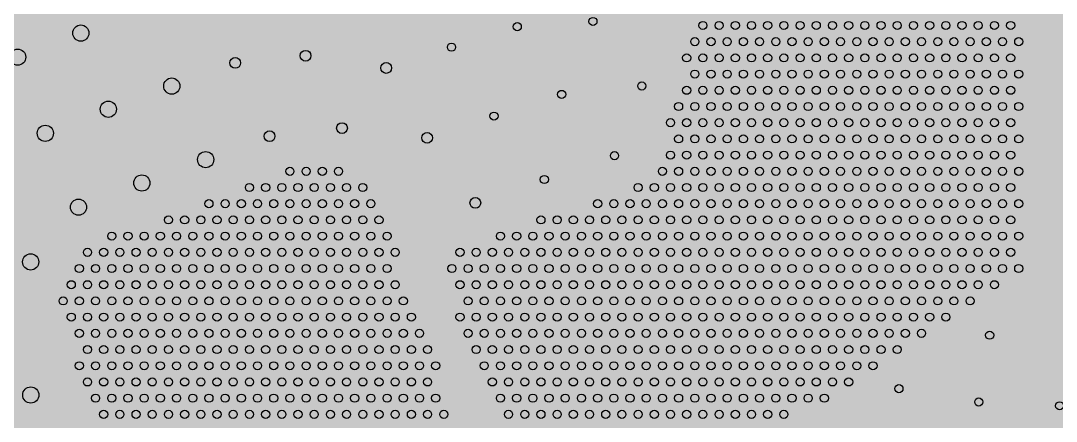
# Model space of a CAD drawing. Header units: metres. Extents: x 6 to 601, y -20 to 118.
# Drawn here: x 61.219 to 61.986, y 92.569 to 92.866 of the extents above; entities that cross this region are included whole.
import ezdxf

# ---------------------------------------------------------------- set-up
doc = ezdxf.new("R2010")
doc.units = ezdxf.units.M
doc.header["$MEASUREMENT"] = 0

# ---------------------------------------------------------------- blocks, each defined once
blk = doc.blocks.new('*U1163')
blk.add_circle((0, 0), 0.006)
blk = doc.blocks.new('*U1164')
at = {"color": 0, "linetype": 'ByBlock', "lineweight": -2, "transparency": 16777216}
for p, rotation in [((66.3351, 82.87755), 107.5974408400606), ((66.3555, 82.82114), 112.1568281959194), ((66.38031, 82.76653), 116.716215551778)]:
    blk.add_blockref('*U1163', p, dxfattribs=dict(at, rotation=rotation))
blk = doc.blocks.new('*U1120')
blk.add_circle((0, 0), 0.006)
blk = doc.blocks.new('*U1121')
at = {"color": 0, "linetype": 'ByBlock', "lineweight": -2, "transparency": 16777216}
for p, rotation in [((66.40249, 82.83831), 112.3047449088763), ((66.4276, 82.78384), 117.1879555467075)]:
    blk.add_blockref('*U1120', p, dxfattribs=dict(at, rotation=rotation))
blk = doc.blocks.new('*U1130')
blk.add_circle((0, 0), 0.004)
blk = doc.blocks.new('*U1139')
at = {"color": 0, "linetype": 'ByBlock', "lineweight": -2, "transparency": 16777216}
for p, rotation in [((66.44949, 82.85548), 112.4758806285535), ((66.47494, 82.80117), 117.7324293313321)]:
    blk.add_blockref('*U1130', p, dxfattribs=dict(at, rotation=rotation))
blk = doc.blocks.new('*U1140')
blk.add_circle((0, 0), 0.004)
blk = doc.blocks.new('*U1141')
at = {"color": 0, "linetype": 'ByBlock', "lineweight": -2, "transparency": 16777216}
for p, rotation in [((66.50163, 82.86076), 113.9040127937272), ((66.52862, 82.8072), 119.5957112017986)]:
    blk.add_blockref('*U1140', p, dxfattribs=dict(at, rotation=rotation))
blk = doc.blocks.new('*U1126')
blk.add_circle((0, 0), 0.004)
blk = doc.blocks.new('*U1127')
at = {"color": 0, "linetype": 'ByBlock', "lineweight": -2, "transparency": 16777216}
for p, rotation in [((66.56137, 82.85171), 117.2656816239304), ((66.59169, 82.79997), 123.4710775887023), ((66.62742, 82.7518), 129.6764735534743)]:
    blk.add_blockref('*U1126', p, dxfattribs=dict(at, rotation=rotation))
blk = doc.blocks.new('*U1162')
blk.add_circle((0, 0), 0.003)
blk = doc.blocks.new('*U1176')
at = {"color": 0, "linetype": 'ByBlock', "lineweight": -2, "transparency": 16777216}
for p, rotation in [((66.85905, 83.57034), 22.73268116361445), ((66.80522, 83.54392), 29.55370019160357), ((66.75491, 83.5113), 36.37471921959276), ((66.70883, 83.47292), 43.19573824758197), ((66.66764, 83.42935), 50.01675727557119), ((66.63191, 83.38119), 56.83777630356032), ((66.60215, 83.32913), 63.65879533154941), ((66.57879, 83.27391), 70.47981435953847), ((66.56215, 83.2163), 77.30083338752773), ((66.55247, 83.15712), 84.12185241551697), ((66.54989, 83.09721), 90.94287144350609), ((66.55444, 83.03742), 97.76389047149523), ((66.56606, 82.97859), 104.5849094994843), ((66.58458, 82.92156), 111.4059285274735), ((66.60975, 82.86713), 118.2269475554627), ((66.64121, 82.81608), 125.0479665834518), ((66.6785, 82.76912), 131.8689856114409)]:
    blk.add_blockref('*U1162', p, dxfattribs=dict(at, rotation=rotation))
blk = doc.blocks.new('*U1177')
blk.add_circle((0, 0), 0.003)
blk = doc.blocks.new('*U1178')
at = {"color": 0, "linetype": 'ByBlock', "lineweight": -2, "transparency": 16777216}
for p, rotation in [((66.83661, 83.50417), 28.58296578969851), ((66.78597, 83.47207), 36.15520972471499), ((66.74, 83.43357), 43.72745365973153), ((66.6995, 83.38936), 51.29969759474794), ((66.66519, 83.3402), 58.87194152976436), ((66.63765, 83.28694), 66.44418546478073), ((66.61737, 83.23052), 74.01642939979716), ((66.6047, 83.17191), 81.58867333481359), ((66.59987, 83.11215), 89.16091726983), ((66.60295, 83.05227), 96.73316120484643), ((66.6139, 82.99333), 104.3054051398628), ((66.63251, 82.93633), 111.8776490748793), ((66.65848, 82.88229), 119.4498930098956), ((66.69134, 82.83214), 127.0221369449121), ((66.73052, 82.78676), 134.5943808799285)]:
    blk.add_blockref('*U1177', p, dxfattribs=dict(at, rotation=rotation))
blk = doc.blocks.new('*U1171')
blk.add_circle((0, 0), 0.003)
blk = doc.blocks.new('*U1172')
at = {"color": 0, "linetype": 'ByBlock', "lineweight": -2, "transparency": 16777216}
for p, rotation in [((66.85625, 83.45789), 29.27672234743307), ((66.80628, 83.42478), 37.78614110793919), ((66.76176, 83.38464), 46.2955598684453), ((66.72367, 83.33835), 54.80497862895143), ((66.69285, 83.28693), 63.31439738945754), ((66.66998, 83.23152), 71.82381614996358), ((66.65555, 83.17334), 80.33323491046968), ((66.6499, 83.11366), 88.84265367097575), ((66.65314, 83.05381), 97.35207243148177), ((66.6652, 82.99509), 105.8614911919879), ((66.68582, 82.9388), 114.370909952494), ((66.71454, 82.88618), 122.880328713), ((66.75072, 82.83839), 131.3897474735061)]:
    blk.add_blockref('*U1171', p, dxfattribs=dict(at, rotation=rotation))
blk = doc.blocks.new('*U1131')
blk.add_circle((0, 0), 0.003)
blk = doc.blocks.new('*U1132')
at = {"color": 0, "linetype": 'ByBlock', "lineweight": -2, "transparency": 16777216}
for p, rotation in [((66.94127, 82.61424), 347.0968476815551), ((67.12012, 82.60589), 7.559904765522425), ((67.00041, 82.60435), 353.9178667095442), ((67.06031, 82.60155), 0.738885737532957)]:
    blk.add_blockref('*U1131', p, dxfattribs=dict(at, rotation=rotation))
blk = doc.blocks.new('*U1133')
blk.add_circle((0, 0), 0.003)
blk = doc.blocks.new('*U1134')
at = {"color": 0, "linetype": 'ByBlock', "lineweight": -2, "transparency": 16777216}
for p, rotation in [((67.00846, 82.65378), 354.2663297767493), ((67.06838, 82.65174), 1.838573711765285)]:
    blk.add_blockref('*U1133', p, dxfattribs=dict(at, rotation=rotation))

msp = doc.modelspace()

# ---------------------------------------------------------------- hatches: boundary and pattern name
at = {"lineweight": 0, "true_color": 0xcd6928, "transparency": 33554534}
h = msp.add_hatch(color=32, dxfattribs=at)
h.dxf.hatch_style = 1
h.paths.add_polyline_path([(63.28612, 96.70858), (61.36709, 96.70858, 0.143152), (60.33314, 93.83005), (60.33314, 91.10848), (63.28612, 91.10796)])

# ---------------------------------------------------------------- linework, layer by layer
for centre, radius in [((61.72433, 92.86226), 0.003), ((61.73633, 92.86226), 0.003), ((61.74833, 92.86226), 0.003), ((61.76033, 92.86226), 0.003), ((61.77233, 92.86226), 0.003), ((61.78433, 92.86226), 0.003), ((61.79633, 92.86226), 0.003), ((61.80833, 92.86226), 0.003), ((61.82033, 92.86226), 0.003), ((61.83233, 92.86226), 0.003), ((61.84433, 92.86226), 0.003), ((61.85633, 92.86226), 0.003), ((61.86833, 92.86226), 0.003), ((61.88033, 92.86226), 0.003), ((61.89233, 92.86226), 0.003), ((61.90433, 92.86226), 0.003), ((61.91633, 92.86226), 0.003), ((61.92833, 92.86226), 0.003), ((61.94033, 92.86226), 0.003), ((61.95233, 92.86226), 0.003), ((61.71833, 92.85026), 0.003), ((61.73033, 92.85026), 0.003), ((61.74233, 92.85026), 0.003), ((61.75433, 92.85026), 0.003), ((61.76633, 92.85026), 0.003), ((61.77833, 92.85026), 0.003), ((61.79033, 92.85026), 0.003), ((61.80233, 92.85026), 0.003), ((61.81433, 92.85026), 0.003), ((61.82633, 92.85026), 0.003), ((61.83833, 92.85026), 0.003), ((61.85033, 92.85026), 0.003), ((61.86233, 92.85026), 0.003), ((61.87433, 92.85026), 0.003), ((61.88633, 92.85026), 0.003), ((61.89833, 92.85026), 0.003), ((61.91033, 92.85026), 0.003), ((61.92233, 92.85026), 0.003), ((61.93433, 92.85026), 0.003), ((61.94633, 92.85026), 0.003), ((61.95833, 92.85026), 0.003), ((61.21662, 92.8388), 0.006), ((61.71233, 92.83826), 0.003), ((61.72433, 92.83826), 0.003), ((61.73633, 92.83826), 0.003), ((61.74833, 92.83826), 0.003), ((61.76033, 92.83826), 0.003), ((61.77233, 92.83826), 0.003), ((61.78433, 92.83826), 0.003), ((61.79633, 92.83826), 0.003), ((61.80833, 92.83826), 0.003), ((61.82033, 92.83826), 0.003), ((61.83233, 92.83826), 0.003), ((61.84433, 92.83826), 0.003), ((61.85633, 92.83826), 0.003), ((61.86833, 92.83826), 0.003), ((61.88033, 92.83826), 0.003), ((61.89233, 92.83826), 0.003), ((61.90433, 92.83826), 0.003), ((61.91633, 92.83826), 0.003), ((61.92833, 92.83826), 0.003), ((61.94033, 92.83826), 0.003), ((61.95233, 92.83826), 0.003), ((61.71833, 92.82626), 0.003), ((61.73033, 92.82626), 0.003), ((61.74233, 92.82626), 0.003), ((61.75433, 92.82626), 0.003), ((61.76633, 92.82626), 0.003), ((61.77833, 92.82626), 0.003), ((61.79033, 92.82626), 0.003), ((61.80233, 92.82626), 0.003), ((61.81433, 92.82626), 0.003), ((61.82633, 92.82626), 0.003), ((61.83833, 92.82626), 0.003), ((61.85033, 92.82626), 0.003), ((61.86233, 92.82626), 0.003), ((61.87433, 92.82626), 0.003), ((61.88633, 92.82626), 0.003), ((61.89833, 92.82626), 0.003), ((61.91033, 92.82626), 0.003), ((61.92233, 92.82626), 0.003), ((61.93433, 92.82626), 0.003), ((61.94633, 92.82626), 0.003), ((61.95833, 92.82626), 0.003), ((61.71233, 92.81426), 0.003), ((61.72433, 92.81426), 0.003), ((61.73633, 92.81426), 0.003), ((61.74833, 92.81426), 0.003), ((61.76033, 92.81426), 0.003), ((61.77233, 92.81426), 0.003), ((61.78433, 92.81426), 0.003), ((61.79633, 92.81426), 0.003), ((61.80833, 92.81426), 0.003), ((61.82033, 92.81426), 0.003), ((61.83233, 92.81426), 0.003), ((61.84433, 92.81426), 0.003), ((61.85633, 92.81426), 0.003), ((61.86833, 92.81426), 0.003), ((61.88033, 92.81426), 0.003), ((61.89233, 92.81426), 0.003), ((61.90433, 92.81426), 0.003), ((61.91633, 92.81426), 0.003), ((61.92833, 92.81426), 0.003), ((61.94033, 92.81426), 0.003), ((61.95233, 92.81426), 0.003), ((61.70633, 92.80226), 0.003), ((61.71833, 92.80226), 0.003), ((61.73033, 92.80226), 0.003), ((61.74233, 92.80226), 0.003), ((61.75433, 92.80226), 0.003), ((61.76633, 92.80226), 0.003), ((61.77833, 92.80226), 0.003), ((61.79033, 92.80226), 0.003), ((61.80233, 92.80226), 0.003), ((61.81433, 92.80226), 0.003), ((61.82633, 92.80226), 0.003), ((61.83833, 92.80226), 0.003), ((61.85033, 92.80226), 0.003), ((61.86233, 92.80226), 0.003), ((61.87433, 92.80226), 0.003), ((61.88633, 92.80226), 0.003), ((61.89833, 92.80226), 0.003), ((61.91033, 92.80226), 0.003), ((61.92233, 92.80226), 0.003), ((61.93433, 92.80226), 0.003), ((61.94633, 92.80226), 0.003), ((61.95833, 92.80226), 0.003), ((61.70033, 92.79026), 0.003), ((61.71233, 92.79026), 0.003), ((61.72433, 92.79026), 0.003), ((61.73633, 92.79026), 0.003), ((61.74833, 92.79026), 0.003), ((61.76033, 92.79026), 0.003), ((61.77233, 92.79026), 0.003), ((61.78433, 92.79026), 0.003), ((61.79633, 92.79026), 0.003), ((61.80833, 92.79026), 0.003), ((61.82033, 92.79026), 0.003), ((61.83233, 92.79026), 0.003), ((61.84433, 92.79026), 0.003), ((61.85633, 92.79026), 0.003), ((61.86833, 92.79026), 0.003), ((61.88033, 92.79026), 0.003), ((61.89233, 92.79026), 0.003), ((61.90433, 92.79026), 0.003), ((61.91633, 92.79026), 0.003), ((61.92833, 92.79026), 0.003), ((61.94033, 92.79026), 0.003), ((61.95233, 92.79026), 0.003), ((61.23708, 92.7824), 0.006), ((61.70633, 92.77826), 0.003), ((61.71833, 92.77826), 0.003), ((61.73033, 92.77826), 0.003), ((61.74233, 92.77826), 0.003), ((61.75433, 92.77826), 0.003), ((61.76633, 92.77826), 0.003), ((61.77833, 92.77826), 0.003), ((61.79033, 92.77826), 0.003), ((61.80233, 92.77826), 0.003), ((61.81433, 92.77826), 0.003), ((61.82633, 92.77826), 0.003), ((61.83833, 92.77826), 0.003), ((61.85033, 92.77826), 0.003), ((61.86233, 92.77826), 0.003), ((61.87433, 92.77826), 0.003), ((61.88633, 92.77826), 0.003), ((61.89833, 92.77826), 0.003), ((61.91033, 92.77826), 0.003), ((61.92233, 92.77826), 0.003), ((61.93433, 92.77826), 0.003), ((61.94633, 92.77826), 0.003), ((61.95833, 92.77826), 0.003), ((61.70033, 92.76626), 0.003), ((61.71233, 92.76626), 0.003), ((61.72433, 92.76626), 0.003), ((61.73633, 92.76626), 0.003), ((61.74833, 92.76626), 0.003), ((61.76033, 92.76626), 0.003), ((61.77233, 92.76626), 0.003), ((61.78433, 92.76626), 0.003), ((61.79633, 92.76626), 0.003), ((61.80833, 92.76626), 0.003), ((61.82033, 92.76626), 0.003), ((61.83233, 92.76626), 0.003), ((61.84433, 92.76626), 0.003), ((61.85633, 92.76626), 0.003), ((61.86833, 92.76626), 0.003), ((61.88033, 92.76626), 0.003), ((61.89233, 92.76626), 0.003), ((61.90433, 92.76626), 0.003), ((61.91633, 92.76626), 0.003), ((61.92833, 92.76626), 0.003), ((61.94033, 92.76626), 0.003), ((61.95233, 92.76626), 0.003), ((61.41833, 92.75426), 0.003), ((61.43033, 92.75426), 0.003), ((61.44233, 92.75426), 0.003), ((61.45433, 92.75426), 0.003), ((61.69433, 92.75426), 0.003), ((61.70633, 92.75426), 0.003), ((61.71833, 92.75426), 0.003), ((61.73033, 92.75426), 0.003), ((61.74233, 92.75426), 0.003), ((61.75433, 92.75426), 0.003), ((61.76633, 92.75426), 0.003), ((61.77833, 92.75426), 0.003), ((61.79033, 92.75426), 0.003), ((61.80233, 92.75426), 0.003), ((61.81433, 92.75426), 0.003), ((61.82633, 92.75426), 0.003), ((61.83833, 92.75426), 0.003), ((61.85033, 92.75426), 0.003), ((61.86233, 92.75426), 0.003), ((61.87433, 92.75426), 0.003), ((61.88633, 92.75426), 0.003), ((61.89833, 92.75426), 0.003), ((61.91033, 92.75426), 0.003), ((61.92233, 92.75426), 0.003), ((61.93433, 92.75426), 0.003), ((61.94633, 92.75426), 0.003), ((61.95833, 92.75426), 0.003), ((61.38833, 92.74226), 0.003), ((61.40033, 92.74226), 0.003), ((61.41233, 92.74226), 0.003), ((61.42433, 92.74226), 0.003), ((61.43633, 92.74226), 0.003), ((61.44833, 92.74226), 0.003), ((61.46033, 92.74226), 0.003), ((61.47233, 92.74226), 0.003), ((61.67633, 92.74226), 0.003), ((61.68833, 92.74226), 0.003), ((61.70033, 92.74226), 0.003), ((61.71233, 92.74226), 0.003), ((61.72433, 92.74226), 0.003), ((61.73633, 92.74226), 0.003), ((61.74833, 92.74226), 0.003), ((61.76033, 92.74226), 0.003), ((61.77233, 92.74226), 0.003), ((61.78433, 92.74226), 0.003), ((61.79633, 92.74226), 0.003), ((61.80833, 92.74226), 0.003), ((61.82033, 92.74226), 0.003), ((61.83233, 92.74226), 0.003), ((61.84433, 92.74226), 0.003), ((61.85633, 92.74226), 0.003), ((61.86833, 92.74226), 0.003), ((61.88033, 92.74226), 0.003), ((61.89233, 92.74226), 0.003), ((61.90433, 92.74226), 0.003), ((61.91633, 92.74226), 0.003), ((61.92833, 92.74226), 0.003), ((61.94033, 92.74226), 0.003), ((61.95233, 92.74226), 0.003), ((61.26168, 92.7277), 0.006), ((61.35833, 92.73026), 0.003), ((61.37033, 92.73026), 0.003), ((61.38233, 92.73026), 0.003), ((61.39433, 92.73026), 0.003), ((61.40633, 92.73026), 0.003), ((61.41833, 92.73026), 0.003), ((61.43033, 92.73026), 0.003), ((61.44233, 92.73026), 0.003), ((61.45433, 92.73026), 0.003), ((61.46633, 92.73026), 0.003), ((61.47833, 92.73026), 0.003), ((61.64633, 92.73026), 0.003), ((61.65833, 92.73026), 0.003), ((61.67033, 92.73026), 0.003), ((61.68233, 92.73026), 0.003), ((61.69433, 92.73026), 0.003), ((61.70633, 92.73026), 0.003), ((61.71833, 92.73026), 0.003), ((61.73033, 92.73026), 0.003), ((61.74233, 92.73026), 0.003), ((61.75433, 92.73026), 0.003), ((61.76633, 92.73026), 0.003), ((61.77833, 92.73026), 0.003), ((61.79033, 92.73026), 0.003), ((61.80233, 92.73026), 0.003), ((61.81433, 92.73026), 0.003), ((61.82633, 92.73026), 0.003), ((61.83833, 92.73026), 0.003), ((61.85033, 92.73026), 0.003), ((61.86233, 92.73026), 0.003), ((61.87433, 92.73026), 0.003), ((61.88633, 92.73026), 0.003), ((61.89833, 92.73026), 0.003), ((61.91033, 92.73026), 0.003), ((61.92233, 92.73026), 0.003), ((61.93433, 92.73026), 0.003), ((61.94633, 92.73026), 0.003), ((61.95833, 92.73026), 0.003), ((61.32833, 92.71826), 0.003), ((61.34033, 92.71826), 0.003), ((61.35233, 92.71826), 0.003), ((61.36433, 92.71826), 0.003), ((61.37633, 92.71826), 0.003), ((61.38833, 92.71826), 0.003), ((61.40033, 92.71826), 0.003), ((61.41233, 92.71826), 0.003), ((61.42433, 92.71826), 0.003), ((61.43633, 92.71826), 0.003), ((61.44833, 92.71826), 0.003), ((61.46033, 92.71826), 0.003), ((61.47233, 92.71826), 0.003), ((61.48433, 92.71826), 0.003), ((61.60433, 92.71826), 0.003), ((61.61633, 92.71826), 0.003), ((61.62833, 92.71826), 0.003), ((61.64033, 92.71826), 0.003), ((61.65233, 92.71826), 0.003), ((61.66433, 92.71826), 0.003), ((61.67633, 92.71826), 0.003), ((61.68833, 92.71826), 0.003), ((61.70033, 92.71826), 0.003), ((61.71233, 92.71826), 0.003), ((61.72433, 92.71826), 0.003), ((61.73633, 92.71826), 0.003), ((61.74833, 92.71826), 0.003), ((61.76033, 92.71826), 0.003), ((61.77233, 92.71826), 0.003), ((61.78433, 92.71826), 0.003), ((61.79633, 92.71826), 0.003), ((61.80833, 92.71826), 0.003), ((61.82033, 92.71826), 0.003), ((61.83233, 92.71826), 0.003), ((61.84433, 92.71826), 0.003), ((61.85633, 92.71826), 0.003), ((61.86833, 92.71826), 0.003), ((61.88033, 92.71826), 0.003), ((61.89233, 92.71826), 0.003), ((61.90433, 92.71826), 0.003), ((61.91633, 92.71826), 0.003), ((61.92833, 92.71826), 0.003), ((61.94033, 92.71826), 0.003), ((61.95233, 92.71826), 0.003), ((61.28633, 92.70626), 0.003), ((61.29833, 92.70626), 0.003), ((61.31033, 92.70626), 0.003), ((61.32233, 92.70626), 0.003), ((61.33433, 92.70626), 0.003), ((61.34633, 92.70626), 0.003), ((61.35833, 92.70626), 0.003), ((61.37033, 92.70626), 0.003), ((61.38233, 92.70626), 0.003), ((61.39433, 92.70626), 0.003), ((61.40633, 92.70626), 0.003), ((61.41833, 92.70626), 0.003), ((61.43033, 92.70626), 0.003), ((61.44233, 92.70626), 0.003), ((61.45433, 92.70626), 0.003), ((61.46633, 92.70626), 0.003), ((61.47833, 92.70626), 0.003), ((61.49033, 92.70626), 0.003), ((61.57433, 92.70626), 0.003), ((61.58633, 92.70626), 0.003), ((61.59833, 92.70626), 0.003), ((61.61033, 92.70626), 0.003), ((61.62233, 92.70626), 0.003), ((61.63433, 92.70626), 0.003), ((61.64633, 92.70626), 0.003), ((61.65833, 92.70626), 0.003), ((61.67033, 92.70626), 0.003), ((61.68233, 92.70626), 0.003), ((61.69433, 92.70626), 0.003), ((61.70633, 92.70626), 0.003), ((61.71833, 92.70626), 0.003), ((61.73033, 92.70626), 0.003), ((61.74233, 92.70626), 0.003), ((61.75433, 92.70626), 0.003), ((61.76633, 92.70626), 0.003), ((61.77833, 92.70626), 0.003), ((61.79033, 92.70626), 0.003), ((61.80233, 92.70626), 0.003), ((61.81433, 92.70626), 0.003), ((61.82633, 92.70626), 0.003), ((61.83833, 92.70626), 0.003), ((61.85033, 92.70626), 0.003), ((61.86233, 92.70626), 0.003), ((61.87433, 92.70626), 0.003), ((61.88633, 92.70626), 0.003), ((61.89833, 92.70626), 0.003), ((61.91033, 92.70626), 0.003), ((61.92233, 92.70626), 0.003), ((61.93433, 92.70626), 0.003), ((61.94633, 92.70626), 0.003), ((61.95833, 92.70626), 0.003), ((61.22624, 92.68716), 0.006), ((61.26833, 92.69426), 0.003), ((61.28033, 92.69426), 0.003), ((61.29233, 92.69426), 0.003), ((61.30433, 92.69426), 0.003), ((61.31633, 92.69426), 0.003), ((61.32833, 92.69426), 0.003), ((61.34033, 92.69426), 0.003), ((61.35233, 92.69426), 0.003), ((61.36433, 92.69426), 0.003), ((61.37633, 92.69426), 0.003), ((61.38833, 92.69426), 0.003), ((61.40033, 92.69426), 0.003), ((61.41233, 92.69426), 0.003), ((61.42433, 92.69426), 0.003), ((61.43633, 92.69426), 0.003), ((61.44833, 92.69426), 0.003), ((61.46033, 92.69426), 0.003), ((61.47233, 92.69426), 0.003), ((61.48433, 92.69426), 0.003), ((61.49633, 92.69426), 0.003), ((61.54433, 92.69426), 0.003), ((61.55633, 92.69426), 0.003), ((61.56833, 92.69426), 0.003), ((61.58033, 92.69426), 0.003), ((61.59233, 92.69426), 0.003), ((61.60433, 92.69426), 0.003), ((61.61633, 92.69426), 0.003), ((61.62833, 92.69426), 0.003), ((61.64033, 92.69426), 0.003), ((61.65233, 92.69426), 0.003), ((61.66433, 92.69426), 0.003), ((61.67633, 92.69426), 0.003), ((61.68833, 92.69426), 0.003), ((61.70033, 92.69426), 0.003), ((61.71233, 92.69426), 0.003), ((61.72433, 92.69426), 0.003), ((61.73633, 92.69426), 0.003), ((61.74833, 92.69426), 0.003), ((61.76033, 92.69426), 0.003), ((61.77233, 92.69426), 0.003), ((61.78433, 92.69426), 0.003), ((61.79633, 92.69426), 0.003), ((61.80833, 92.69426), 0.003), ((61.82033, 92.69426), 0.003), ((61.83233, 92.69426), 0.003), ((61.84433, 92.69426), 0.003), ((61.85633, 92.69426), 0.003), ((61.86833, 92.69426), 0.003), ((61.88033, 92.69426), 0.003), ((61.89233, 92.69426), 0.003), ((61.90433, 92.69426), 0.003), ((61.91633, 92.69426), 0.003), ((61.92833, 92.69426), 0.003), ((61.94033, 92.69426), 0.003), ((61.95233, 92.69426), 0.003), ((61.26233, 92.68226), 0.003), ((61.27433, 92.68226), 0.003), ((61.28633, 92.68226), 0.003), ((61.29833, 92.68226), 0.003), ((61.31033, 92.68226), 0.003), ((61.32233, 92.68226), 0.003), ((61.33433, 92.68226), 0.003), ((61.34633, 92.68226), 0.003), ((61.35833, 92.68226), 0.003), ((61.37033, 92.68226), 0.003), ((61.38233, 92.68226), 0.003), ((61.39433, 92.68226), 0.003), ((61.40633, 92.68226), 0.003), ((61.41833, 92.68226), 0.003), ((61.43033, 92.68226), 0.003), ((61.44233, 92.68226), 0.003), ((61.45433, 92.68226), 0.003), ((61.46633, 92.68226), 0.003), ((61.47833, 92.68226), 0.003), ((61.49033, 92.68226), 0.003), ((61.53833, 92.68226), 0.003), ((61.55033, 92.68226), 0.003), ((61.56233, 92.68226), 0.003), ((61.57433, 92.68226), 0.003), ((61.58633, 92.68226), 0.003), ((61.59833, 92.68226), 0.003), ((61.61033, 92.68226), 0.003), ((61.62233, 92.68226), 0.003), ((61.63433, 92.68226), 0.003), ((61.64633, 92.68226), 0.003), ((61.65833, 92.68226), 0.003), ((61.67033, 92.68226), 0.003), ((61.68233, 92.68226), 0.003), ((61.69433, 92.68226), 0.003), ((61.70633, 92.68226), 0.003), ((61.71833, 92.68226), 0.003), ((61.73033, 92.68226), 0.003), ((61.74233, 92.68226), 0.003), ((61.75433, 92.68226), 0.003), ((61.76633, 92.68226), 0.003), ((61.77833, 92.68226), 0.003), ((61.79033, 92.68226), 0.003), ((61.80233, 92.68226), 0.003), ((61.81433, 92.68226), 0.003), ((61.82633, 92.68226), 0.003), ((61.83833, 92.68226), 0.003), ((61.85033, 92.68226), 0.003), ((61.86233, 92.68226), 0.003), ((61.87433, 92.68226), 0.003), ((61.88633, 92.68226), 0.003), ((61.89833, 92.68226), 0.003), ((61.91033, 92.68226), 0.003), ((61.92233, 92.68226), 0.003), ((61.93433, 92.68226), 0.003), ((61.94633, 92.68226), 0.003), ((61.95833, 92.68226), 0.003), ((61.25633, 92.67026), 0.003), ((61.26833, 92.67026), 0.003), ((61.28033, 92.67026), 0.003), ((61.29233, 92.67026), 0.003), ((61.30433, 92.67026), 0.003), ((61.31633, 92.67026), 0.003), ((61.32833, 92.67026), 0.003), ((61.34033, 92.67026), 0.003), ((61.35233, 92.67026), 0.003), ((61.36433, 92.67026), 0.003), ((61.37633, 92.67026), 0.003), ((61.38833, 92.67026), 0.003), ((61.40033, 92.67026), 0.003), ((61.41233, 92.67026), 0.003), ((61.42433, 92.67026), 0.003), ((61.43633, 92.67026), 0.003), ((61.44833, 92.67026), 0.003), ((61.46033, 92.67026), 0.003), ((61.47233, 92.67026), 0.003), ((61.48433, 92.67026), 0.003), ((61.49633, 92.67026), 0.003), ((61.54433, 92.67026), 0.003), ((61.55633, 92.67026), 0.003), ((61.56833, 92.67026), 0.003), ((61.58033, 92.67026), 0.003), ((61.59233, 92.67026), 0.003), ((61.60433, 92.67026), 0.003), ((61.61633, 92.67026), 0.003), ((61.62833, 92.67026), 0.003), ((61.64033, 92.67026), 0.003), ((61.65233, 92.67026), 0.003), ((61.66433, 92.67026), 0.003), ((61.67633, 92.67026), 0.003), ((61.68833, 92.67026), 0.003), ((61.70033, 92.67026), 0.003), ((61.71233, 92.67026), 0.003), ((61.72433, 92.67026), 0.003), ((61.73633, 92.67026), 0.003), ((61.74833, 92.67026), 0.003), ((61.76033, 92.67026), 0.003), ((61.77233, 92.67026), 0.003), ((61.78433, 92.67026), 0.003), ((61.79633, 92.67026), 0.003), ((61.80833, 92.67026), 0.003), ((61.82033, 92.67026), 0.003), ((61.83233, 92.67026), 0.003), ((61.84433, 92.67026), 0.003), ((61.85633, 92.67026), 0.003), ((61.86833, 92.67026), 0.003), ((61.88033, 92.67026), 0.003), ((61.89233, 92.67026), 0.003), ((61.90433, 92.67026), 0.003), ((61.91633, 92.67026), 0.003), ((61.92833, 92.67026), 0.003), ((61.94033, 92.67026), 0.003), ((61.25033, 92.65826), 0.003), ((61.26233, 92.65826), 0.003), ((61.27433, 92.65826), 0.003), ((61.28633, 92.65826), 0.003), ((61.29833, 92.65826), 0.003), ((61.31033, 92.65826), 0.003), ((61.32233, 92.65826), 0.003), ((61.33433, 92.65826), 0.003), ((61.34633, 92.65826), 0.003), ((61.35833, 92.65826), 0.003), ((61.37033, 92.65826), 0.003), ((61.38233, 92.65826), 0.003), ((61.39433, 92.65826), 0.003), ((61.40633, 92.65826), 0.003), ((61.41833, 92.65826), 0.003), ((61.43033, 92.65826), 0.003), ((61.44233, 92.65826), 0.003), ((61.45433, 92.65826), 0.003), ((61.46633, 92.65826), 0.003), ((61.47833, 92.65826), 0.003), ((61.49033, 92.65826), 0.003), ((61.50233, 92.65826), 0.003), ((61.55033, 92.65826), 0.003), ((61.56233, 92.65826), 0.003), ((61.57433, 92.65826), 0.003), ((61.58633, 92.65826), 0.003), ((61.59833, 92.65826), 0.003), ((61.61033, 92.65826), 0.003), ((61.62233, 92.65826), 0.003), ((61.63433, 92.65826), 0.003), ((61.64633, 92.65826), 0.003), ((61.65833, 92.65826), 0.003), ((61.67033, 92.65826), 0.003), ((61.68233, 92.65826), 0.003), ((61.69433, 92.65826), 0.003), ((61.70633, 92.65826), 0.003), ((61.71833, 92.65826), 0.003), ((61.73033, 92.65826), 0.003), ((61.74233, 92.65826), 0.003), ((61.75433, 92.65826), 0.003), ((61.76633, 92.65826), 0.003), ((61.77833, 92.65826), 0.003), ((61.79033, 92.65826), 0.003), ((61.80233, 92.65826), 0.003), ((61.81433, 92.65826), 0.003), ((61.82633, 92.65826), 0.003), ((61.83833, 92.65826), 0.003), ((61.85033, 92.65826), 0.003), ((61.86233, 92.65826), 0.003), ((61.87433, 92.65826), 0.003), ((61.88633, 92.65826), 0.003), ((61.89833, 92.65826), 0.003), ((61.91033, 92.65826), 0.003), ((61.92233, 92.65826), 0.003), ((61.25633, 92.64626), 0.003), ((61.26833, 92.64626), 0.003), ((61.28033, 92.64626), 0.003), ((61.29233, 92.64626), 0.003), ((61.30433, 92.64626), 0.003), ((61.31633, 92.64626), 0.003), ((61.32833, 92.64626), 0.003), ((61.34033, 92.64626), 0.003), ((61.35233, 92.64626), 0.003), ((61.36433, 92.64626), 0.003), ((61.37633, 92.64626), 0.003), ((61.38833, 92.64626), 0.003), ((61.40033, 92.64626), 0.003), ((61.41233, 92.64626), 0.003), ((61.42433, 92.64626), 0.003), ((61.43633, 92.64626), 0.003), ((61.44833, 92.64626), 0.003), ((61.46033, 92.64626), 0.003), ((61.47233, 92.64626), 0.003), ((61.48433, 92.64626), 0.003), ((61.49633, 92.64626), 0.003), ((61.50833, 92.64626), 0.003), ((61.54433, 92.64626), 0.003), ((61.55633, 92.64626), 0.003), ((61.56833, 92.64626), 0.003), ((61.58033, 92.64626), 0.003), ((61.59233, 92.64626), 0.003), ((61.60433, 92.64626), 0.003), ((61.61633, 92.64626), 0.003), ((61.62833, 92.64626), 0.003), ((61.64033, 92.64626), 0.003), ((61.65233, 92.64626), 0.003), ((61.66433, 92.64626), 0.003), ((61.67633, 92.64626), 0.003), ((61.68833, 92.64626), 0.003), ((61.70033, 92.64626), 0.003), ((61.71233, 92.64626), 0.003), ((61.72433, 92.64626), 0.003), ((61.73633, 92.64626), 0.003), ((61.74833, 92.64626), 0.003), ((61.76033, 92.64626), 0.003), ((61.77233, 92.64626), 0.003), ((61.78433, 92.64626), 0.003), ((61.79633, 92.64626), 0.003), ((61.80833, 92.64626), 0.003), ((61.82033, 92.64626), 0.003), ((61.83233, 92.64626), 0.003), ((61.84433, 92.64626), 0.003), ((61.85633, 92.64626), 0.003), ((61.86833, 92.64626), 0.003), ((61.88033, 92.64626), 0.003), ((61.89233, 92.64626), 0.003), ((61.90433, 92.64626), 0.003), ((61.26233, 92.63426), 0.003), ((61.27433, 92.63426), 0.003), ((61.28633, 92.63426), 0.003), ((61.29833, 92.63426), 0.003), ((61.31033, 92.63426), 0.003), ((61.32233, 92.63426), 0.003), ((61.33433, 92.63426), 0.003), ((61.34633, 92.63426), 0.003), ((61.35833, 92.63426), 0.003), ((61.37033, 92.63426), 0.003), ((61.38233, 92.63426), 0.003), ((61.39433, 92.63426), 0.003), ((61.40633, 92.63426), 0.003), ((61.41833, 92.63426), 0.003), ((61.43033, 92.63426), 0.003), ((61.44233, 92.63426), 0.003), ((61.45433, 92.63426), 0.003), ((61.46633, 92.63426), 0.003), ((61.47833, 92.63426), 0.003), ((61.49033, 92.63426), 0.003), ((61.50233, 92.63426), 0.003), ((61.51433, 92.63426), 0.003), ((61.55033, 92.63426), 0.003), ((61.56233, 92.63426), 0.003), ((61.57433, 92.63426), 0.003), ((61.58633, 92.63426), 0.003), ((61.59833, 92.63426), 0.003), ((61.61033, 92.63426), 0.003), ((61.62233, 92.63426), 0.003), ((61.63433, 92.63426), 0.003), ((61.64633, 92.63426), 0.003), ((61.65833, 92.63426), 0.003), ((61.67033, 92.63426), 0.003), ((61.68233, 92.63426), 0.003), ((61.69433, 92.63426), 0.003), ((61.70633, 92.63426), 0.003), ((61.71833, 92.63426), 0.003), ((61.73033, 92.63426), 0.003), ((61.74233, 92.63426), 0.003), ((61.75433, 92.63426), 0.003), ((61.76633, 92.63426), 0.003), ((61.77833, 92.63426), 0.003), ((61.79033, 92.63426), 0.003), ((61.80233, 92.63426), 0.003), ((61.81433, 92.63426), 0.003), ((61.82633, 92.63426), 0.003), ((61.83833, 92.63426), 0.003), ((61.85033, 92.63426), 0.003), ((61.86233, 92.63426), 0.003), ((61.87433, 92.63426), 0.003), ((61.88633, 92.63426), 0.003), ((61.26833, 92.62226), 0.003), ((61.28033, 92.62226), 0.003), ((61.29233, 92.62226), 0.003), ((61.30433, 92.62226), 0.003), ((61.31633, 92.62226), 0.003), ((61.32833, 92.62226), 0.003), ((61.34033, 92.62226), 0.003), ((61.35233, 92.62226), 0.003), ((61.36433, 92.62226), 0.003), ((61.37633, 92.62226), 0.003), ((61.38833, 92.62226), 0.003), ((61.40033, 92.62226), 0.003), ((61.41233, 92.62226), 0.003), ((61.42433, 92.62226), 0.003), ((61.43633, 92.62226), 0.003), ((61.44833, 92.62226), 0.003), ((61.46033, 92.62226), 0.003), ((61.47233, 92.62226), 0.003), ((61.48433, 92.62226), 0.003), ((61.49633, 92.62226), 0.003), ((61.50833, 92.62226), 0.003), ((61.52033, 92.62226), 0.003), ((61.55633, 92.62226), 0.003), ((61.56833, 92.62226), 0.003), ((61.58033, 92.62226), 0.003), ((61.59233, 92.62226), 0.003), ((61.60433, 92.62226), 0.003), ((61.61633, 92.62226), 0.003), ((61.62833, 92.62226), 0.003), ((61.64033, 92.62226), 0.003), ((61.65233, 92.62226), 0.003), ((61.66433, 92.62226), 0.003), ((61.67633, 92.62226), 0.003), ((61.68833, 92.62226), 0.003), ((61.70033, 92.62226), 0.003), ((61.71233, 92.62226), 0.003), ((61.72433, 92.62226), 0.003), ((61.73633, 92.62226), 0.003), ((61.74833, 92.62226), 0.003), ((61.76033, 92.62226), 0.003), ((61.77233, 92.62226), 0.003), ((61.78433, 92.62226), 0.003), ((61.79633, 92.62226), 0.003), ((61.80833, 92.62226), 0.003), ((61.82033, 92.62226), 0.003), ((61.83233, 92.62226), 0.003), ((61.84433, 92.62226), 0.003), ((61.85633, 92.62226), 0.003), ((61.86833, 92.62226), 0.003), ((61.26233, 92.61026), 0.003), ((61.27433, 92.61026), 0.003), ((61.28633, 92.61026), 0.003), ((61.29833, 92.61026), 0.003), ((61.31033, 92.61026), 0.003), ((61.32233, 92.61026), 0.003), ((61.33433, 92.61026), 0.003), ((61.34633, 92.61026), 0.003), ((61.35833, 92.61026), 0.003), ((61.37033, 92.61026), 0.003), ((61.38233, 92.61026), 0.003), ((61.39433, 92.61026), 0.003), ((61.40633, 92.61026), 0.003), ((61.41833, 92.61026), 0.003), ((61.43033, 92.61026), 0.003), ((61.44233, 92.61026), 0.003), ((61.45433, 92.61026), 0.003), ((61.46633, 92.61026), 0.003), ((61.47833, 92.61026), 0.003), ((61.49033, 92.61026), 0.003), ((61.50233, 92.61026), 0.003), ((61.51433, 92.61026), 0.003), ((61.52633, 92.61026), 0.003), ((61.56233, 92.61026), 0.003), ((61.57433, 92.61026), 0.003), ((61.58633, 92.61026), 0.003), ((61.59833, 92.61026), 0.003), ((61.61033, 92.61026), 0.003), ((61.62233, 92.61026), 0.003), ((61.63433, 92.61026), 0.003), ((61.64633, 92.61026), 0.003), ((61.65833, 92.61026), 0.003), ((61.67033, 92.61026), 0.003), ((61.68233, 92.61026), 0.003), ((61.69433, 92.61026), 0.003), ((61.70633, 92.61026), 0.003), ((61.71833, 92.61026), 0.003), ((61.73033, 92.61026), 0.003), ((61.74233, 92.61026), 0.003), ((61.75433, 92.61026), 0.003), ((61.76633, 92.61026), 0.003), ((61.77833, 92.61026), 0.003), ((61.79033, 92.61026), 0.003), ((61.80233, 92.61026), 0.003), ((61.81433, 92.61026), 0.003), ((61.82633, 92.61026), 0.003), ((61.83833, 92.61026), 0.003), ((61.85033, 92.61026), 0.003), ((61.26833, 92.59826), 0.003), ((61.28033, 92.59826), 0.003), ((61.29233, 92.59826), 0.003), ((61.30433, 92.59826), 0.003), ((61.31633, 92.59826), 0.003), ((61.32833, 92.59826), 0.003), ((61.34033, 92.59826), 0.003), ((61.35233, 92.59826), 0.003), ((61.36433, 92.59826), 0.003), ((61.37633, 92.59826), 0.003), ((61.38833, 92.59826), 0.003), ((61.40033, 92.59826), 0.003), ((61.41233, 92.59826), 0.003), ((61.42433, 92.59826), 0.003), ((61.43633, 92.59826), 0.003), ((61.44833, 92.59826), 0.003), ((61.46033, 92.59826), 0.003), ((61.47233, 92.59826), 0.003), ((61.48433, 92.59826), 0.003), ((61.49633, 92.59826), 0.003), ((61.50833, 92.59826), 0.003), ((61.52033, 92.59826), 0.003), ((61.56833, 92.59826), 0.003), ((61.58033, 92.59826), 0.003), ((61.59233, 92.59826), 0.003), ((61.60433, 92.59826), 0.003), ((61.61633, 92.59826), 0.003), ((61.62833, 92.59826), 0.003), ((61.64033, 92.59826), 0.003), ((61.65233, 92.59826), 0.003), ((61.66433, 92.59826), 0.003), ((61.67633, 92.59826), 0.003), ((61.68833, 92.59826), 0.003), ((61.70033, 92.59826), 0.003), ((61.71233, 92.59826), 0.003), ((61.72433, 92.59826), 0.003), ((61.73633, 92.59826), 0.003), ((61.74833, 92.59826), 0.003), ((61.76033, 92.59826), 0.003), ((61.77233, 92.59826), 0.003), ((61.78433, 92.59826), 0.003), ((61.79633, 92.59826), 0.003), ((61.80833, 92.59826), 0.003), ((61.82033, 92.59826), 0.003), ((61.83233, 92.59826), 0.003), ((61.22633, 92.58861), 0.006), ((61.27433, 92.58626), 0.003), ((61.28633, 92.58626), 0.003), ((61.29833, 92.58626), 0.003), ((61.31033, 92.58626), 0.003), ((61.32233, 92.58626), 0.003), ((61.33433, 92.58626), 0.003), ((61.34633, 92.58626), 0.003), ((61.35833, 92.58626), 0.003), ((61.37033, 92.58626), 0.003), ((61.38233, 92.58626), 0.003), ((61.39433, 92.58626), 0.003), ((61.40633, 92.58626), 0.003), ((61.41833, 92.58626), 0.003), ((61.43033, 92.58626), 0.003), ((61.44233, 92.58626), 0.003), ((61.45433, 92.58626), 0.003), ((61.46633, 92.58626), 0.003), ((61.47833, 92.58626), 0.003), ((61.49033, 92.58626), 0.003), ((61.50233, 92.58626), 0.003), ((61.51433, 92.58626), 0.003), ((61.52633, 92.58626), 0.003), ((61.57433, 92.58626), 0.003), ((61.58633, 92.58626), 0.003), ((61.59833, 92.58626), 0.003), ((61.61033, 92.58626), 0.003), ((61.62233, 92.58626), 0.003), ((61.63433, 92.58626), 0.003), ((61.64633, 92.58626), 0.003), ((61.65833, 92.58626), 0.003), ((61.67033, 92.58626), 0.003), ((61.68233, 92.58626), 0.003), ((61.69433, 92.58626), 0.003), ((61.70633, 92.58626), 0.003), ((61.71833, 92.58626), 0.003), ((61.73033, 92.58626), 0.003), ((61.74233, 92.58626), 0.003), ((61.75433, 92.58626), 0.003), ((61.76633, 92.58626), 0.003), ((61.77833, 92.58626), 0.003), ((61.79033, 92.58626), 0.003), ((61.80233, 92.58626), 0.003), ((61.81433, 92.58626), 0.003), ((61.28033, 92.57426), 0.003), ((61.29233, 92.57426), 0.003), ((61.30433, 92.57426), 0.003), ((61.31633, 92.57426), 0.003), ((61.32833, 92.57426), 0.003), ((61.34033, 92.57426), 0.003), ((61.35233, 92.57426), 0.003), ((61.36433, 92.57426), 0.003), ((61.37633, 92.57426), 0.003), ((61.38833, 92.57426), 0.003), ((61.40033, 92.57426), 0.003), ((61.41233, 92.57426), 0.003), ((61.42433, 92.57426), 0.003), ((61.43633, 92.57426), 0.003), ((61.44833, 92.57426), 0.003), ((61.46033, 92.57426), 0.003), ((61.47233, 92.57426), 0.003), ((61.48433, 92.57426), 0.003), ((61.49633, 92.57426), 0.003), ((61.50833, 92.57426), 0.003), ((61.52033, 92.57426), 0.003), ((61.53233, 92.57426), 0.003), ((61.58033, 92.57426), 0.003), ((61.59233, 92.57426), 0.003), ((61.60433, 92.57426), 0.003), ((61.61633, 92.57426), 0.003), ((61.62833, 92.57426), 0.003), ((61.64033, 92.57426), 0.003), ((61.65233, 92.57426), 0.003), ((61.66433, 92.57426), 0.003), ((61.67633, 92.57426), 0.003), ((61.68833, 92.57426), 0.003), ((61.70033, 92.57426), 0.003), ((61.71233, 92.57426), 0.003), ((61.72433, 92.57426), 0.003), ((61.73633, 92.57426), 0.003), ((61.74833, 92.57426), 0.003), ((61.76033, 92.57426), 0.003), ((61.77233, 92.57426), 0.003), ((61.78433, 92.57426), 0.003)]:
    msp.add_circle(centre, radius)

# ---------------------------------------------------------------- block references
for name in ['*U1164', '*U1121', '*U1139', '*U1141', '*U1127', '*U1176', '*U1178', '*U1172', '*U1134', '*U1132']:
    msp.add_blockref(name, (-5.07169, 9.97907))

doc.saveas('drawing.dxf')
